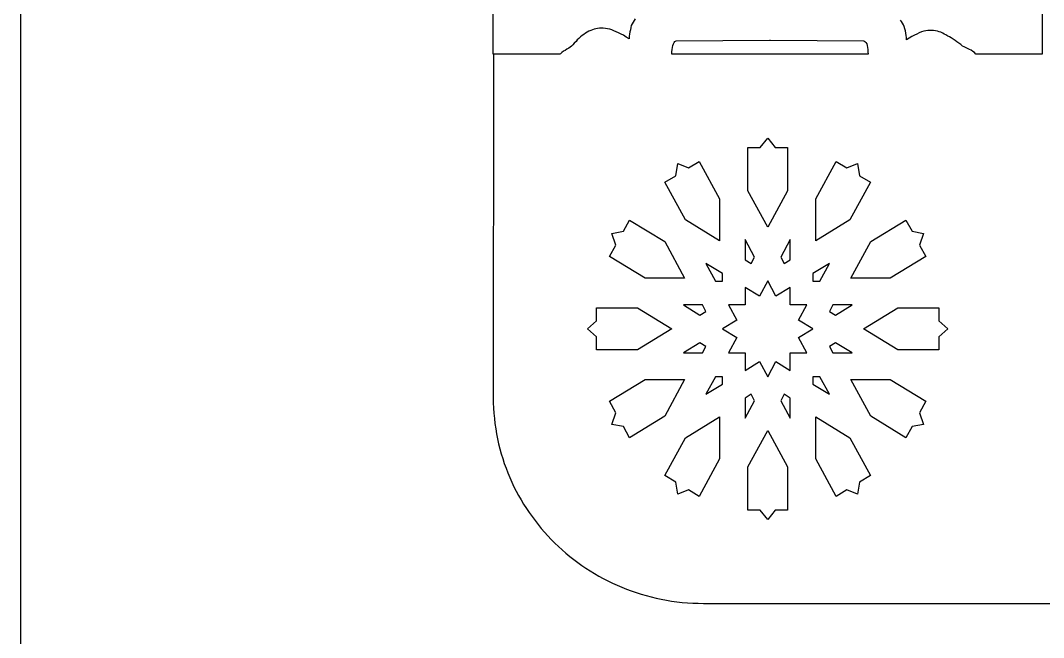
# Model space of a CAD drawing. Extents: x -372 to 372, y -358 to 358.
# Drawn here: x -372.5 to -242.7, y -151.1 to -72.8 of the extents above; entities that cross this region are included whole.
import ezdxf

# ---------------------------------------------------------------- set-up
doc = ezdxf.new("R2010")
doc.units = 0
doc.layers.add('LAYER_1', color=18, linetype='CONTINUOUS')
doc.layers.add('LAYER_2', color=4, linetype='CONTINUOUS')

msp = doc.modelspace()

# ---------------------------------------------------------------- linework, layer by layer
at = {"layer": 'LAYER_1'}
msp.add_lwpolyline([(201.64, 357.49), (-372.5, 357.49), (-372.5, -357.51), (372.5, -357.51), (372.47, 192.48, 0.412235)], format="xyb", close=True, dxfattribs=at)
for points in [[(-294.5, -72.65), (-294.61, -72.84), (-294.76, -73.04), (-294.88, -73.26), (-294.99, -73.49), (-295.02, -73.75), (-295.1, -74.01), (-295.17, -74.3), (-295.21, -74.59), (-295.25, -74.85), (-295.25, -75.18), (-295.62, -74.95), (-295.96, -74.72), (-296.25, -74.59), (-296.59, -74.4), (-296.89, -74.27), (-297.19, -74.14), (-297.45, -74.04), (-297.71, -73.94), (-298.01, -73.88), (-298.27, -73.85), (-298.53, -73.81), (-299.01, -73.81), (-299.27, -73.85), (-299.5, -73.88), (-299.68, -73.94), (-299.91, -74.01), (-300.13, -74.11), (-300.35, -74.2), (-300.58, -74.33), (-300.8, -74.46), (-300.99, -74.63), (-301.21, -74.75), (-301.43, -74.92), (-301.62, -75.11), (-301.84, -75.31), (-301.99, -75.5), (-302.22, -75.73), (-302.4, -75.95), (-302.55, -76.08), (-302.74, -76.21), (-302.92, -76.34), (-303.15, -76.47), (-303.37, -76.64), (-303.6, -76.73), (-303.78, -76.9), (-303.97, -77.06), (-304.05, -77.13), (-312.5, -77.13), (-312.5, -67.67)], [(-242.83, -67.8), (-242.83, -77.13), (-251.25, -77.13), (-251.25, -77.13), (-251.44, -76.9), (-251.62, -76.77), (-251.85, -76.61), (-252.07, -76.51), (-252.33, -76.38), (-252.55, -76.28), (-252.74, -76.19), (-252.93, -76.09), (-253.15, -75.89), (-253.41, -75.73), (-253.67, -75.57), (-253.89, -75.37), (-254.12, -75.21), (-254.38, -75.05), (-254.6, -74.92), (-254.83, -74.82), (-255.05, -74.66), (-255.27, -74.56), (-255.46, -74.43), (-255.68, -74.34), (-255.91, -74.27), (-256.13, -74.21), (-256.39, -74.14), (-256.61, -74.11), (-257.36, -74.11), (-257.62, -74.17), (-257.84, -74.21), (-258.14, -74.3), (-258.44, -74.4), (-258.74, -74.56), (-259.04, -74.69), (-259.37, -74.86), (-259.71, -75.08), (-260.04, -75.31), (-260.04, -74.99), (-260.08, -74.73), (-260.12, -74.43), (-260.19, -74.14), (-260.27, -73.88), (-260.34, -73.62), (-260.45, -73.4), (-260.56, -73.17), (-260.71, -72.97), (-260.83, -72.78)]]:
    msp.add_lwpolyline(points, dxfattribs=at)
for points in [[(-265.45, -75.44), (-265.33, -75.5), (-265.22, -75.63), (-265.11, -75.8), (-265.04, -76.02), (-265, -76.25), (-264.96, -76.54), (-264.96, -76.83), (-264.93, -77.13), (-289.82, -77.13), (-289.82, -76.83), (-289.78, -76.54), (-289.74, -76.25), (-289.7, -76.02), (-289.63, -75.8), (-289.56, -75.63), (-289.44, -75.5), (-289.29, -75.44), (-277.44, -75.34), (-277.33, -75.34)], [(-275.17, -94.47), (-277.67, -99.06), (-280.18, -94.47), (-280.18, -88.96), (-278.61, -88.96), (-277.67, -87.77), (-276.74, -88.96), (-275.17, -88.96)], [(-287.71, -91.54), (-286.36, -90.72), (-283.77, -95.47), (-283.77, -100.8), (-288.1, -98.15), (-290.71, -93.37), (-289.34, -92.54), (-289.09, -91)], [(-266.01, -92.54), (-264.64, -93.37), (-267.25, -98.15), (-271.58, -100.8), (-271.58, -95.47), (-268.99, -90.72), (-267.64, -91.54), (-266.26, -91)], [(-297.73, -102.78), (-296.94, -101.33), (-297.46, -99.86), (-295.99, -99.59), (-295.21, -98.16), (-290.74, -100.89), (-288.22, -105.53), (-293.24, -105.53)], [(-262.11, -105.53), (-267.13, -105.53), (-264.6, -100.89), (-260.14, -98.16), (-259.35, -99.59), (-257.89, -99.86), (-258.41, -101.33), (-257.62, -102.78)], [(-279.77, -103.67), (-279.33, -102.86), (-280.54, -100.63), (-280.54, -103.2)], [(-275.58, -103.67), (-274.81, -103.2), (-274.81, -100.63), (-276.02, -102.86)], [(-284.3, -105.9), (-283.41, -105.9), (-283.41, -104.96), (-285.51, -103.67)], [(-271.05, -105.9), (-269.84, -103.67), (-271.94, -104.96), (-271.94, -105.9)], [(-281.59, -113.08), (-282.64, -115.01), (-280.54, -115.01), (-280.54, -117.23), (-278.72, -116.12), (-277.67, -118.04), (-276.63, -116.12), (-274.81, -117.23), (-274.81, -115.01), (-272.71, -115.01), (-273.76, -113.08), (-271.94, -111.97), (-273.76, -110.86), (-272.71, -108.93), (-274.81, -108.93), (-274.81, -106.71), (-276.63, -107.82), (-277.67, -105.89), (-278.72, -107.82), (-280.54, -106.71), (-280.54, -108.93), (-282.64, -108.93), (-281.59, -110.86), (-283.41, -111.97)], [(-286.28, -110.22), (-285.51, -109.75), (-285.95, -108.93), (-288.37, -108.93)], [(-269.07, -110.22), (-266.97, -108.93), (-269.4, -108.93), (-269.84, -109.75)], [(-299.38, -109.29), (-294.21, -109.29), (-289.84, -111.97), (-294.21, -114.64), (-299.38, -114.64), (-299.38, -112.98), (-300.53, -111.97), (-299.38, -110.96)], [(-255.97, -112.98), (-255.97, -114.64), (-261.14, -114.64), (-265.51, -111.97), (-261.14, -109.29), (-255.97, -109.29), (-255.97, -110.96), (-254.82, -111.97)], [(-285.95, -115.01), (-285.51, -114.19), (-286.28, -113.72), (-288.37, -115.01)], [(-269.4, -115.01), (-266.97, -115.01), (-269.07, -113.72), (-269.84, -114.19)], [(-283.41, -118.98), (-283.41, -118.04), (-284.3, -118.04), (-285.51, -120.27)], [(-269.84, -120.27), (-271.05, -118.04), (-271.94, -118.04), (-271.94, -118.98)], [(-293.24, -118.41), (-288.22, -118.41), (-290.74, -123.05), (-295.21, -125.78), (-295.99, -124.35), (-297.46, -124.08), (-296.94, -122.61), (-297.73, -121.15)], [(-257.62, -121.15), (-258.41, -122.61), (-257.89, -124.08), (-259.35, -124.35), (-260.14, -125.78), (-264.6, -123.05), (-267.13, -118.41), (-262.11, -118.41)], [(-279.33, -121.08), (-279.77, -120.27), (-280.54, -120.74), (-280.54, -123.3)], [(-274.81, -123.3), (-274.81, -120.74), (-275.58, -120.27), (-276.02, -121.08)], [(-289.34, -131.4), (-290.71, -130.56), (-288.1, -125.78), (-283.77, -123.14), (-283.77, -128.47), (-286.36, -133.22), (-287.71, -132.39), (-289.09, -132.94)], [(-268.99, -133.22), (-271.58, -128.47), (-271.58, -123.14), (-267.25, -125.78), (-264.64, -130.56), (-266.01, -131.4), (-266.26, -132.94), (-267.64, -132.39)], [(-275.17, -129.47), (-275.17, -134.98), (-276.74, -134.98), (-277.67, -136.17), (-278.61, -134.98), (-280.18, -134.98), (-280.18, -129.47), (-277.67, -124.87)]]:
    msp.add_lwpolyline(points, close=True, dxfattribs=at)
at = {"layer": 'LAYER_2'}
msp.add_lwpolyline([(-312.48, -77.13), (-312.5, -120.66), (-312.49, -121.34), (-312.47, -122.01), (-312.42, -122.67), (-312.36, -123.34), (-312.29, -123.99), (-312.19, -124.64), (-312.08, -125.29), (-311.96, -125.93), (-311.82, -126.57), (-311.66, -127.19), (-311.49, -127.82), (-311.3, -128.43), (-311.1, -129.05), (-310.88, -129.65), (-310.65, -130.25), (-310.41, -130.84), (-310.14, -131.42), (-309.87, -131.99), (-309.58, -132.56), (-309.28, -133.12), (-308.97, -133.67), (-308.64, -134.22), (-308.3, -134.75), (-307.94, -135.28), (-307.58, -135.79), (-307.2, -136.3), (-306.81, -136.8), (-306.41, -137.29), (-305.99, -137.77), (-305.57, -138.24), (-305.13, -138.7), (-304.68, -139.14), (-304.23, -139.58), (-303.76, -140.01), (-303.28, -140.43), (-302.79, -140.83), (-302.29, -141.23), (-301.78, -141.61), (-301.26, -141.98), (-300.73, -142.34), (-300.2, -142.68), (-299.65, -143.02), (-299.09, -143.34), (-298.53, -143.65), (-297.96, -143.94), (-297.38, -144.22), (-296.79, -144.49), (-296.2, -144.75), (-295.59, -144.99), (-294.98, -145.21), (-294.37, -145.43), (-293.74, -145.63), (-293.11, -145.81), (-292.48, -145.98), (-291.83, -146.13), (-291.18, -146.27), (-290.53, -146.39), (-289.87, -146.5), (-289.2, -146.59), (-288.53, -146.67), (-287.86, -146.72), (-287.18, -146.77), (-286.49, -146.79), (-285.8, -146.8), (-241.32, -146.8)], dxfattribs=at)

doc.saveas('drawing.dxf')
